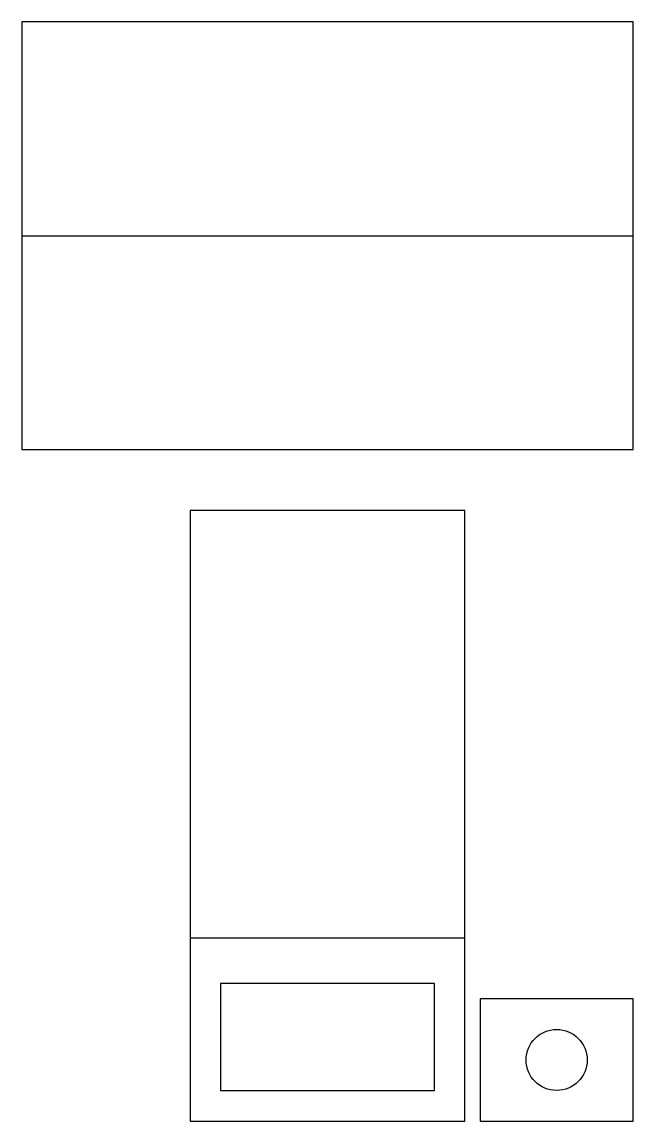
# Model space of a CAD drawing. Header units: millimetres. Extents: x -1000 to 1000, y 0 to 3600.
import ezdxf

# ---------------------------------------------------------------- set-up
doc = ezdxf.new("R2010")
doc.units = ezdxf.units.MM
doc.layers.get('0').update_dxf_attribs({"linetype": 'CONTINUOUS'})
doc.layers.add('MOBILYA', color=3, linetype='CONTINUOUS')

# ---------------------------------------------------------------- blocks, each defined once
blk = doc.blocks.new('Yatak 90')
blk.add_line((-450, 600), (450, 600))
for points in [[(-450, 0), (450, 0), (450, 2000), (-450, 2000)], [(-350, 100), (350, 100), (350, 450), (-350, 450)]]:
    blk.add_lwpolyline(points, close=True)
blk = doc.blocks.new('Komodin')
blk.add_lwpolyline([(0, 0), (500, 0), (500, 400), (0, 400)], close=True)
blk.add_circle((250, 200), 100)
blk = doc.blocks.new('Kilim')
blk.add_line((0, 70), (200, 70))
blk.add_lwpolyline([(0, 0), (200, 0), (200, 140), (0, 140)], close=True)

msp = doc.modelspace()

# ---------------------------------------------------------------- block references
at = {"layer": 'MOBILYA', "xscale": 10, "yscale": 10, "zscale": 10}
msp.add_blockref('Kilim', (-1000, 2200), dxfattribs=at)
at = {"layer": 'MOBILYA'}
for name, p in [('Yatak 90', (0, 0)), ('Komodin', (500, 0))]:
    msp.add_blockref(name, p, dxfattribs=at)

doc.saveas('drawing.dxf')
